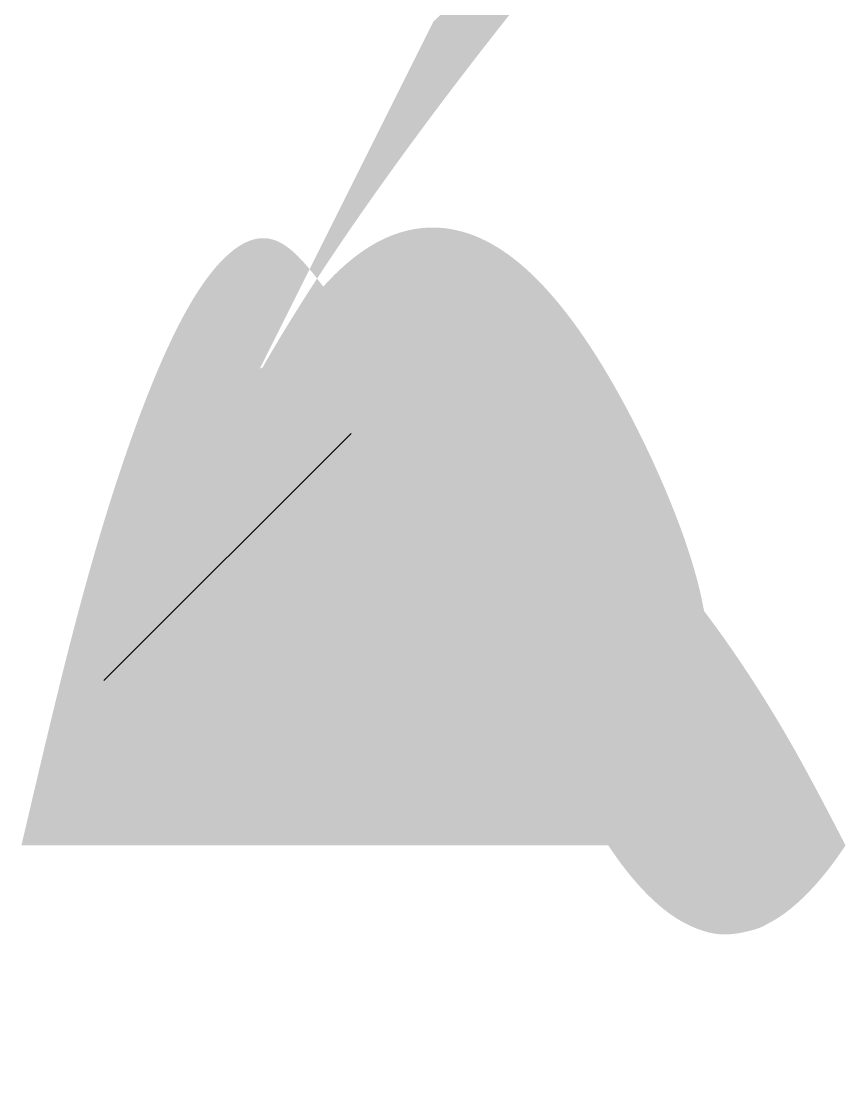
# Model space of a CAD drawing. Header units: metres. Extents: x 0 to 10, y -3 to 10.
import ezdxf

# ---------------------------------------------------------------- set-up
doc = ezdxf.new("R2010")
doc.units = ezdxf.units.M

msp = doc.modelspace()

# ---------------------------------------------------------------- hatches: boundary and pattern name
h = msp.add_hatch(color=7)
edge = h.paths.add_edge_path()
edge.add_spline(control_points=[(0, 0), (5, 10), (10, 0)], knot_values=[0, 0, 0, 1, 1, 1], degree=2, periodic=0)
edge.add_line((10, 0), (0, 0))
h = msp.add_hatch(color=7)
edge = h.paths.add_edge_path()
edge.add_spline(control_points=[(0, 0), (5, 10), (10, 0), (0, 0), (5, 10)], knot_values=[-2, -1, 0, 1, 2, 3, 4, 5], degree=2, periodic=1)
edge.add_line((5, 10), (0, 0))
h = msp.add_hatch(color=7)
edge = h.paths.add_edge_path()
edge.add_spline(control_points=[(0, 0), (3, 9), (8, -2), (10, 0)], knot_values=[0, 0, 0, 0, 1, 1, 1, 1], weights=[0.5, 2, 1.25, 1], degree=3, periodic=0)
edge.add_line((10, 0), (0, 0))
h = msp.add_hatch(color=7)
edge = h.paths.add_edge_path()
edge.add_spline(control_points=[(0, 0), (2, 9), (5, 5), (8, -3), (10, 0)], knot_values=[-2, -2, -2, -0.5, 1, 4, 4, 4], degree=2, periodic=0)
edge.add_line((10, 0), (0, 0))

# ---------------------------------------------------------------- linework, layer by layer
msp.add_line((1, 2, 3), (4, 5, 6))

doc.saveas('drawing.dxf')
